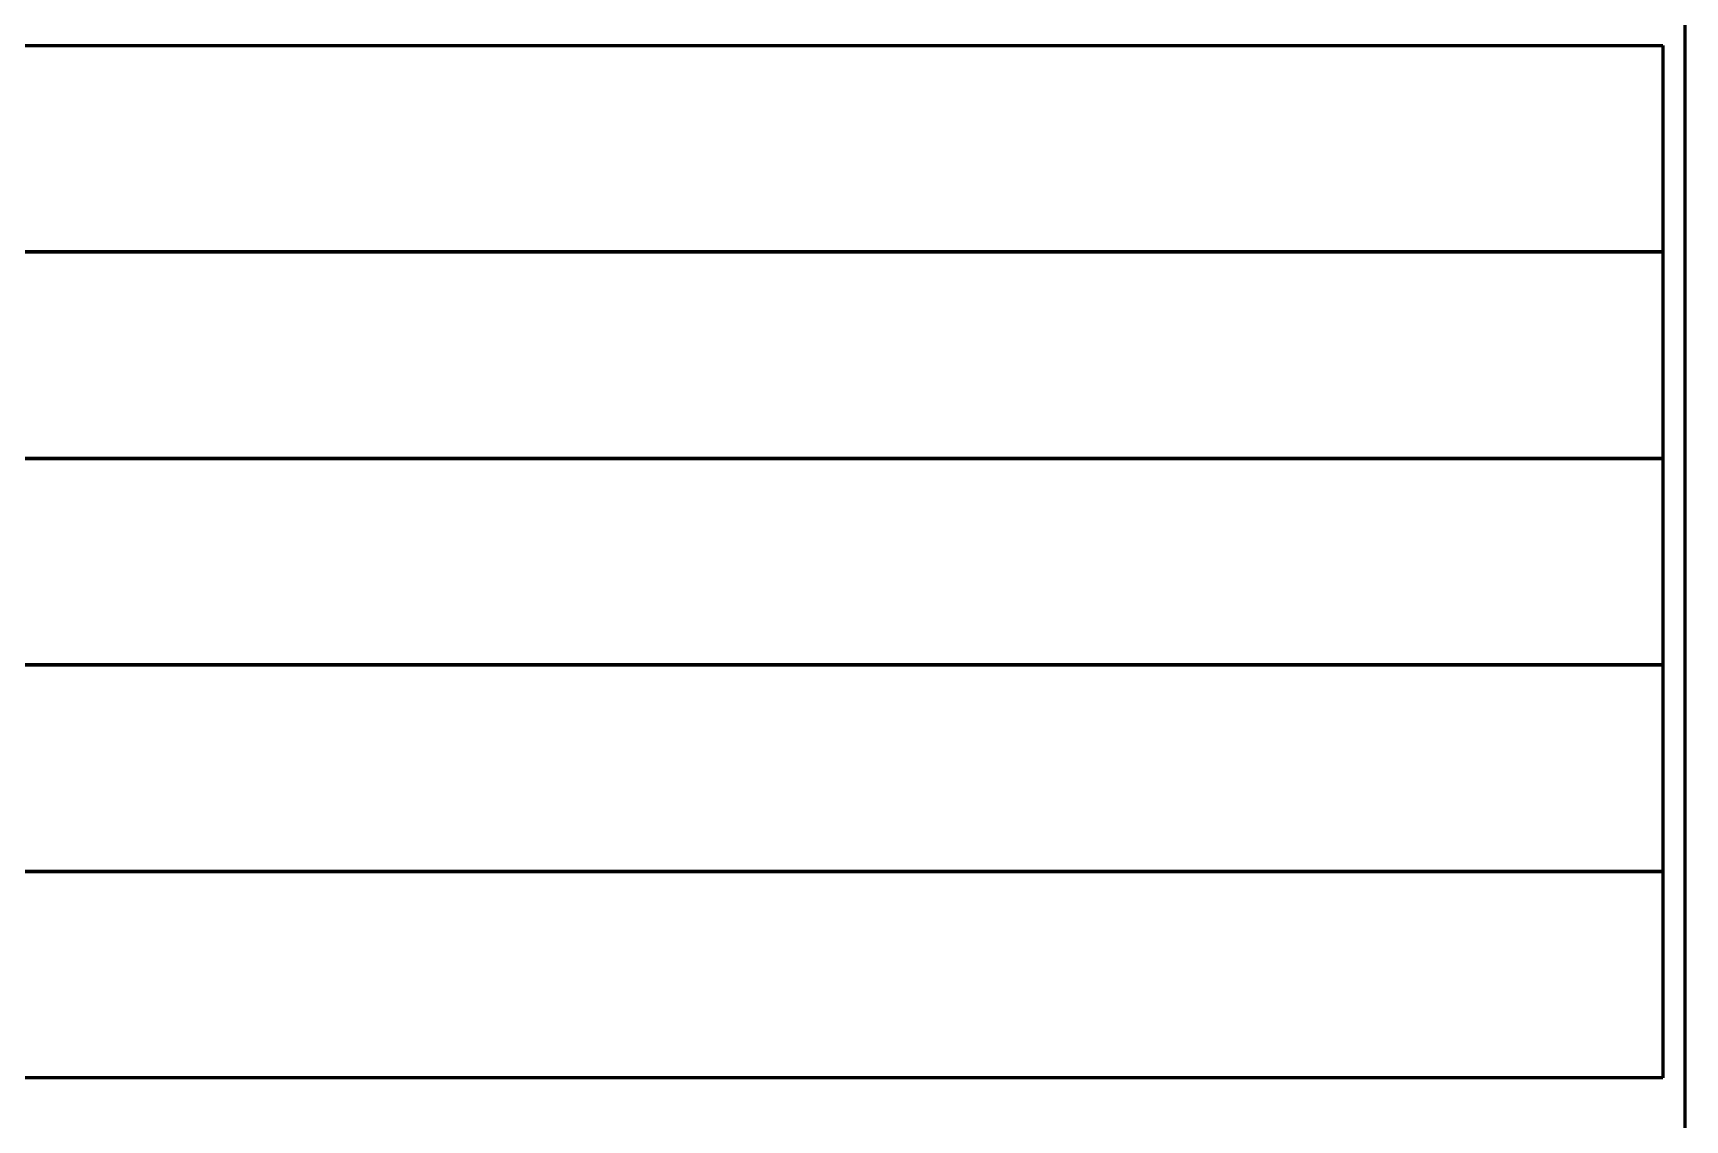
# Model space of a CAD drawing. Extents: x 0 to 297, y 0 to 292.
# Drawn here: x 74.1 to 78.1, y 104.453 to 107.085 of the extents above; entities that cross this region are included whole.
import ezdxf

# ---------------------------------------------------------------- set-up
doc = ezdxf.new("R2010")
doc.units = 0
doc.header["$MEASUREMENT"] = 0
doc.linetypes.add('K5LT_BASIC', pattern=[0])
doc.layers.add('Системный слой', color=7, linetype='Continuous')

# ---------------------------------------------------------------- blocks, each defined once
blk = doc.blocks.new('*U')
at = {"layer": 'Системный слой', "linetype": 'K5LT_BASIC', "lineweight": 60}
for p, q in [((70.5657, 107.0549), (78.0463, 107.0549)), ((78.0463, 107.0549), (78.0463, 106.5549)), ((70.5657, 106.5549), (78.0463, 106.5549)), ((78.0463, 106.5549), (70.5657, 106.5549)), ((78.0463, 106.5549), (78.0463, 106.0549)), ((70.5657, 106.0549), (78.0463, 106.0549)), ((78.0463, 106.0549), (70.5657, 106.0549)), ((78.0463, 106.0549), (78.0463, 105.5549)), ((70.5657, 105.5549), (78.0463, 105.5549)), ((78.0463, 105.5549), (70.5657, 105.5549)), ((78.0463, 105.5549), (78.0463, 105.0549)), ((70.5657, 105.0549), (78.0463, 105.0549)), ((78.0463, 105.0549), (70.5657, 105.0549)), ((78.0463, 105.0549), (78.0463, 104.5549)), ((78.0463, 104.5549), (70.5657, 104.5549))]:
    blk.add_line(p, q, dxfattribs=at)

msp = doc.modelspace()

# ---------------------------------------------------------------- linework, layer by layer
at = {"layer": 'Системный слой', "linetype": 'K5LT_BASIC', "lineweight": 60}
for p in [(78.0996, 113.6064), (78.0996, 107.6658)]:
    msp.add_line(p, (78.0996, 102.1064), dxfattribs=at)

# ---------------------------------------------------------------- block references
at = {"layer": 'Системный слой'}
msp.add_blockref('*U', (0, 0), dxfattribs=at)
msp.add_blockref('*U', (0, 0), dxfattribs=at)
msp.add_blockref('*U', (0, 0), dxfattribs=at)
msp.add_blockref('*U', (0, 0), dxfattribs=at)
msp.add_blockref('*U', (0, 0), dxfattribs=at)
msp.add_blockref('*U', (0, 0), dxfattribs=at)
msp.add_blockref('*U', (0, 0), dxfattribs=at)
msp.add_blockref('*U', (0, 0), dxfattribs=at)
msp.add_blockref('*U', (0, 0), dxfattribs=at)
msp.add_blockref('*U', (0, 0), dxfattribs=at)
msp.add_blockref('*U', (0, 0), dxfattribs=at)
msp.add_blockref('*U', (0, 0), dxfattribs=at)
msp.add_blockref('*U', (0, 0), dxfattribs=at)
msp.add_blockref('*U', (0, 0), dxfattribs=at)
msp.add_blockref('*U', (0, 0), dxfattribs=at)
msp.add_blockref('*U', (0, 0), dxfattribs=at)
msp.add_blockref('*U', (0, 0), dxfattribs=at)
msp.add_blockref('*U', (0, 0), dxfattribs=at)
msp.add_blockref('*U', (0, 0), dxfattribs=at)
msp.add_blockref('*U', (0, 0), dxfattribs=at)
msp.add_blockref('*U', (0, 0), dxfattribs=at)
msp.add_blockref('*U', (0, 0), dxfattribs=at)
msp.add_blockref('*U', (0, 0), dxfattribs=at)
msp.add_blockref('*U', (0, 0), dxfattribs=at)
msp.add_blockref('*U', (0, 0), dxfattribs=at)
msp.add_blockref('*U', (0, 0), dxfattribs=at)
msp.add_blockref('*U', (0, 0), dxfattribs=at)
msp.add_blockref('*U', (0, 0), dxfattribs=at)
msp.add_blockref('*U', (0, 0), dxfattribs=at)
msp.add_blockref('*U', (0, 0), dxfattribs=at)
msp.add_blockref('*U', (0, 0), dxfattribs=at)
msp.add_blockref('*U', (0, 0), dxfattribs=at)
msp.add_blockref('*U', (0, 0), dxfattribs=at)
msp.add_blockref('*U', (0, 0), dxfattribs=at)
msp.add_blockref('*U', (0, 0), dxfattribs=at)
msp.add_blockref('*U', (0, 0), dxfattribs=at)
msp.add_blockref('*U', (0, 0), dxfattribs=at)
msp.add_blockref('*U', (0, 0), dxfattribs=at)
msp.add_blockref('*U', (0, 0), dxfattribs=at)
msp.add_blockref('*U', (0, 0), dxfattribs=at)
msp.add_blockref('*U', (0, 0), dxfattribs=at)
msp.add_blockref('*U', (0, 0), dxfattribs=at)
msp.add_blockref('*U', (0, 0), dxfattribs=at)
msp.add_blockref('*U', (0, 0), dxfattribs=at)
msp.add_blockref('*U', (0, 0), dxfattribs=at)
msp.add_blockref('*U', (0, 0), dxfattribs=at)
msp.add_blockref('*U', (0, 0), dxfattribs=at)
msp.add_blockref('*U', (0, 0), dxfattribs=at)
msp.add_blockref('*U', (0, 0), dxfattribs=at)
msp.add_blockref('*U', (0, 0), dxfattribs=at)
msp.add_blockref('*U', (0, 0), dxfattribs=at)
msp.add_blockref('*U', (0, 0), dxfattribs=at)
msp.add_blockref('*U', (0, 0), dxfattribs=at)
msp.add_blockref('*U', (0, 0), dxfattribs=at)
msp.add_blockref('*U', (0, 0), dxfattribs=at)
msp.add_blockref('*U', (0, 0), dxfattribs=at)
msp.add_blockref('*U', (0, 0), dxfattribs=at)
msp.add_blockref('*U', (0, 0), dxfattribs=at)
msp.add_blockref('*U', (0, 0), dxfattribs=at)
msp.add_blockref('*U', (0, 0), dxfattribs=at)
msp.add_blockref('*U', (0, 0), dxfattribs=at)
msp.add_blockref('*U', (0, 0), dxfattribs=at)
msp.add_blockref('*U', (0, 0), dxfattribs=at)
msp.add_blockref('*U', (0, 0), dxfattribs=at)
msp.add_blockref('*U', (0, 0), dxfattribs=at)
msp.add_blockref('*U', (0, 0), dxfattribs=at)
msp.add_blockref('*U', (0, 0), dxfattribs=at)
msp.add_blockref('*U', (0, 0), dxfattribs=at)
msp.add_blockref('*U', (0, 0), dxfattribs=at)
msp.add_blockref('*U', (0, 0), dxfattribs=at)
msp.add_blockref('*U', (0, 0), dxfattribs=at)
msp.add_blockref('*U', (0, 0), dxfattribs=at)
msp.add_blockref('*U', (0, 0), dxfattribs=at)
msp.add_blockref('*U', (0, 0), dxfattribs=at)
msp.add_blockref('*U', (0, 0), dxfattribs=at)
msp.add_blockref('*U', (0, 0), dxfattribs=at)
msp.add_blockref('*U', (0, 0), dxfattribs=at)
msp.add_blockref('*U', (0, 0), dxfattribs=at)
msp.add_blockref('*U', (0, 0), dxfattribs=at)
msp.add_blockref('*U', (0, 0), dxfattribs=at)
msp.add_blockref('*U', (0, 0), dxfattribs=at)
msp.add_blockref('*U', (0, 0), dxfattribs=at)
msp.add_blockref('*U', (0, 0), dxfattribs=at)
msp.add_blockref('*U', (0, 0), dxfattribs=at)
msp.add_blockref('*U', (0, 0), dxfattribs=at)
msp.add_blockref('*U', (0, 0), dxfattribs=at)
msp.add_blockref('*U', (0, 0), dxfattribs=at)
msp.add_blockref('*U', (0, 0), dxfattribs=at)
msp.add_blockref('*U', (0, 0), dxfattribs=at)
msp.add_blockref('*U', (0, 0), dxfattribs=at)
msp.add_blockref('*U', (0, 0), dxfattribs=at)
msp.add_blockref('*U', (0, 0), dxfattribs=at)
msp.add_blockref('*U', (0, 0), dxfattribs=at)
msp.add_blockref('*U', (0, 0), dxfattribs=at)
msp.add_blockref('*U', (0, 0), dxfattribs=at)
msp.add_blockref('*U', (0, 0), dxfattribs=at)
msp.add_blockref('*U', (0, 0), dxfattribs=at)
msp.add_blockref('*U', (0, 0), dxfattribs=at)
msp.add_blockref('*U', (0, 0), dxfattribs=at)
msp.add_blockref('*U', (0, 0), dxfattribs=at)
msp.add_blockref('*U', (0, 0), dxfattribs=at)
msp.add_blockref('*U', (0, 0), dxfattribs=at)
msp.add_blockref('*U', (0, 0), dxfattribs=at)
msp.add_blockref('*U', (0, 0), dxfattribs=at)
msp.add_blockref('*U', (0, 0), dxfattribs=at)
msp.add_blockref('*U', (0, 0), dxfattribs=at)
msp.add_blockref('*U', (0, 0), dxfattribs=at)
msp.add_blockref('*U', (0, 0), dxfattribs=at)
msp.add_blockref('*U', (0, 0), dxfattribs=at)
msp.add_blockref('*U', (0, 0), dxfattribs=at)
msp.add_blockref('*U', (0, 0), dxfattribs=at)
msp.add_blockref('*U', (0, 0), dxfattribs=at)
msp.add_blockref('*U', (0, 0), dxfattribs=at)
msp.add_blockref('*U', (0, 0), dxfattribs=at)
msp.add_blockref('*U', (0, 0), dxfattribs=at)
msp.add_blockref('*U', (0, 0), dxfattribs=at)
msp.add_blockref('*U', (0, 0), dxfattribs=at)
msp.add_blockref('*U', (0, 0), dxfattribs=at)
msp.add_blockref('*U', (0, 0), dxfattribs=at)
msp.add_blockref('*U', (0, 0), dxfattribs=at)
msp.add_blockref('*U', (0, 0), dxfattribs=at)
msp.add_blockref('*U', (0, 0), dxfattribs=at)
msp.add_blockref('*U', (0, 0), dxfattribs=at)
msp.add_blockref('*U', (0, 0), dxfattribs=at)
msp.add_blockref('*U', (0, 0), dxfattribs=at)
msp.add_blockref('*U', (0, 0), dxfattribs=at)
msp.add_blockref('*U', (0, 0), dxfattribs=at)
msp.add_blockref('*U', (0, 0), dxfattribs=at)
msp.add_blockref('*U', (0, 0), dxfattribs=at)
msp.add_blockref('*U', (0, 0), dxfattribs=at)
msp.add_blockref('*U', (0, 0), dxfattribs=at)
msp.add_blockref('*U', (0, 0), dxfattribs=at)
msp.add_blockref('*U', (0, 0), dxfattribs=at)
msp.add_blockref('*U', (0, 0), dxfattribs=at)
msp.add_blockref('*U', (0, 0), dxfattribs=at)
msp.add_blockref('*U', (0, 0), dxfattribs=at)
msp.add_blockref('*U', (0, 0), dxfattribs=at)
msp.add_blockref('*U', (0, 0), dxfattribs=at)
msp.add_blockref('*U', (0, 0), dxfattribs=at)
msp.add_blockref('*U', (0, 0), dxfattribs=at)
msp.add_blockref('*U', (0, 0), dxfattribs=at)
msp.add_blockref('*U', (0, 0), dxfattribs=at)
msp.add_blockref('*U', (0, 0), dxfattribs=at)
msp.add_blockref('*U', (0, 0), dxfattribs=at)
msp.add_blockref('*U', (0, 0), dxfattribs=at)
msp.add_blockref('*U', (0, 0), dxfattribs=at)
msp.add_blockref('*U', (0, 0), dxfattribs=at)
msp.add_blockref('*U', (0, 0), dxfattribs=at)
msp.add_blockref('*U', (0, 0), dxfattribs=at)
msp.add_blockref('*U', (0, 0), dxfattribs=at)
msp.add_blockref('*U', (0, 0), dxfattribs=at)
msp.add_blockref('*U', (0, 0), dxfattribs=at)
msp.add_blockref('*U', (0, 0), dxfattribs=at)
msp.add_blockref('*U', (0, 0), dxfattribs=at)
msp.add_blockref('*U', (0, 0), dxfattribs=at)
msp.add_blockref('*U', (0, 0), dxfattribs=at)
msp.add_blockref('*U', (0, 0), dxfattribs=at)
msp.add_blockref('*U', (0, 0), dxfattribs=at)
msp.add_blockref('*U', (0, 0), dxfattribs=at)
msp.add_blockref('*U', (0, 0), dxfattribs=at)
msp.add_blockref('*U', (0, 0), dxfattribs=at)
msp.add_blockref('*U', (0, 0), dxfattribs=at)
msp.add_blockref('*U', (0, 0), dxfattribs=at)
msp.add_blockref('*U', (0, 0), dxfattribs=at)
msp.add_blockref('*U', (0, 0), dxfattribs=at)
msp.add_blockref('*U', (0, 0), dxfattribs=at)
msp.add_blockref('*U', (0, 0), dxfattribs=at)
msp.add_blockref('*U', (0, 0), dxfattribs=at)
msp.add_blockref('*U', (0, 0), dxfattribs=at)
msp.add_blockref('*U', (0, 0), dxfattribs=at)
msp.add_blockref('*U', (0, 0), dxfattribs=at)
msp.add_blockref('*U', (0, 0), dxfattribs=at)
msp.add_blockref('*U', (0, 0), dxfattribs=at)
msp.add_blockref('*U', (0, 0), dxfattribs=at)
msp.add_blockref('*U', (0, 0), dxfattribs=at)
msp.add_blockref('*U', (0, 0), dxfattribs=at)
msp.add_blockref('*U', (0, 0), dxfattribs=at)
msp.add_blockref('*U', (0, 0), dxfattribs=at)
msp.add_blockref('*U', (0, 0), dxfattribs=at)
msp.add_blockref('*U', (0, 0), dxfattribs=at)
msp.add_blockref('*U', (0, 0), dxfattribs=at)
msp.add_blockref('*U', (0, 0), dxfattribs=at)
msp.add_blockref('*U', (0, 0), dxfattribs=at)
msp.add_blockref('*U', (0, 0), dxfattribs=at)
msp.add_blockref('*U', (0, 0), dxfattribs=at)
msp.add_blockref('*U', (0, 0), dxfattribs=at)
msp.add_blockref('*U', (0, 0), dxfattribs=at)
msp.add_blockref('*U', (0, 0), dxfattribs=at)
msp.add_blockref('*U', (0, 0), dxfattribs=at)
msp.add_blockref('*U', (0, 0), dxfattribs=at)
msp.add_blockref('*U', (0, 0), dxfattribs=at)
msp.add_blockref('*U', (0, 0), dxfattribs=at)
msp.add_blockref('*U', (0, 0), dxfattribs=at)
msp.add_blockref('*U', (0, 0), dxfattribs=at)
msp.add_blockref('*U', (0, 0), dxfattribs=at)
msp.add_blockref('*U', (0, 0), dxfattribs=at)
msp.add_blockref('*U', (0, 0), dxfattribs=at)
msp.add_blockref('*U', (0, 0), dxfattribs=at)
msp.add_blockref('*U', (0, 0), dxfattribs=at)
msp.add_blockref('*U', (0, 0), dxfattribs=at)
msp.add_blockref('*U', (0, 0), dxfattribs=at)
msp.add_blockref('*U', (0, 0), dxfattribs=at)
msp.add_blockref('*U', (0, 0), dxfattribs=at)
msp.add_blockref('*U', (0, 0), dxfattribs=at)
msp.add_blockref('*U', (0, 0), dxfattribs=at)
msp.add_blockref('*U', (0, 0), dxfattribs=at)
msp.add_blockref('*U', (0, 0), dxfattribs=at)
msp.add_blockref('*U', (0, 0), dxfattribs=at)
msp.add_blockref('*U', (0, 0), dxfattribs=at)
msp.add_blockref('*U', (0, 0), dxfattribs=at)
msp.add_blockref('*U', (0, 0), dxfattribs=at)
msp.add_blockref('*U', (0, 0), dxfattribs=at)
msp.add_blockref('*U', (0, 0), dxfattribs=at)
msp.add_blockref('*U', (0, 0), dxfattribs=at)
msp.add_blockref('*U', (0, 0), dxfattribs=at)
msp.add_blockref('*U', (0, 0), dxfattribs=at)
msp.add_blockref('*U', (0, 0), dxfattribs=at)
msp.add_blockref('*U', (0, 0), dxfattribs=at)
msp.add_blockref('*U', (0, 0), dxfattribs=at)
msp.add_blockref('*U', (0, 0), dxfattribs=at)
msp.add_blockref('*U', (0, 0), dxfattribs=at)
msp.add_blockref('*U', (0, 0), dxfattribs=at)
msp.add_blockref('*U', (0, 0), dxfattribs=at)
msp.add_blockref('*U', (0, 0), dxfattribs=at)
msp.add_blockref('*U', (0, 0), dxfattribs=at)
msp.add_blockref('*U', (0, 0), dxfattribs=at)
msp.add_blockref('*U', (0, 0), dxfattribs=at)
msp.add_blockref('*U', (0, 0), dxfattribs=at)
msp.add_blockref('*U', (0, 0), dxfattribs=at)
msp.add_blockref('*U', (0, 0), dxfattribs=at)
msp.add_blockref('*U', (0, 0), dxfattribs=at)
msp.add_blockref('*U', (0, 0), dxfattribs=at)
msp.add_blockref('*U', (0, 0), dxfattribs=at)
msp.add_blockref('*U', (0, 0), dxfattribs=at)
msp.add_blockref('*U', (0, 0), dxfattribs=at)
msp.add_blockref('*U', (0, 0), dxfattribs=at)
msp.add_blockref('*U', (0, 0), dxfattribs=at)
msp.add_blockref('*U', (0, 0), dxfattribs=at)
msp.add_blockref('*U', (0, 0), dxfattribs=at)
msp.add_blockref('*U', (0, 0), dxfattribs=at)
msp.add_blockref('*U', (0, 0), dxfattribs=at)
msp.add_blockref('*U', (0, 0), dxfattribs=at)
msp.add_blockref('*U', (0, 0), dxfattribs=at)
msp.add_blockref('*U', (0, 0), dxfattribs=at)
msp.add_blockref('*U', (0, 0), dxfattribs=at)
msp.add_blockref('*U', (0, 0), dxfattribs=at)
msp.add_blockref('*U', (0, 0), dxfattribs=at)
msp.add_blockref('*U', (0, 0), dxfattribs=at)
msp.add_blockref('*U', (0, 0), dxfattribs=at)
msp.add_blockref('*U', (0, 0), dxfattribs=at)
msp.add_blockref('*U', (0, 0), dxfattribs=at)
msp.add_blockref('*U', (0, 0), dxfattribs=at)
msp.add_blockref('*U', (0, 0), dxfattribs=at)
msp.add_blockref('*U', (0, 0), dxfattribs=at)
msp.add_blockref('*U', (0, 0), dxfattribs=at)
msp.add_blockref('*U', (0, 0), dxfattribs=at)
msp.add_blockref('*U', (0, 0), dxfattribs=at)
msp.add_blockref('*U', (0, 0), dxfattribs=at)
msp.add_blockref('*U', (0, 0), dxfattribs=at)
msp.add_blockref('*U', (0, 0), dxfattribs=at)
msp.add_blockref('*U', (0, 0), dxfattribs=at)
msp.add_blockref('*U', (0, 0), dxfattribs=at)
msp.add_blockref('*U', (0, 0), dxfattribs=at)
msp.add_blockref('*U', (0, 0), dxfattribs=at)
msp.add_blockref('*U', (0, 0), dxfattribs=at)
msp.add_blockref('*U', (0, 0), dxfattribs=at)
msp.add_blockref('*U', (0, 0), dxfattribs=at)
msp.add_blockref('*U', (0, 0), dxfattribs=at)
msp.add_blockref('*U', (0, 0), dxfattribs=at)
msp.add_blockref('*U', (0, 0), dxfattribs=at)
msp.add_blockref('*U', (0, 0), dxfattribs=at)
msp.add_blockref('*U', (0, 0), dxfattribs=at)
msp.add_blockref('*U', (0, 0), dxfattribs=at)
msp.add_blockref('*U', (0, 0), dxfattribs=at)
msp.add_blockref('*U', (0, 0), dxfattribs=at)
msp.add_blockref('*U', (0, 0), dxfattribs=at)
msp.add_blockref('*U', (0, 0), dxfattribs=at)
msp.add_blockref('*U', (0, 0), dxfattribs=at)
msp.add_blockref('*U', (0, 0), dxfattribs=at)
msp.add_blockref('*U', (0, 0), dxfattribs=at)
msp.add_blockref('*U', (0, 0), dxfattribs=at)
msp.add_blockref('*U', (0, 0), dxfattribs=at)
msp.add_blockref('*U', (0, 0), dxfattribs=at)
msp.add_blockref('*U', (0, 0), dxfattribs=at)
msp.add_blockref('*U', (0, 0), dxfattribs=at)
msp.add_blockref('*U', (0, 0), dxfattribs=at)
msp.add_blockref('*U', (0, 0), dxfattribs=at)
msp.add_blockref('*U', (0, 0), dxfattribs=at)
msp.add_blockref('*U', (0, 0), dxfattribs=at)
msp.add_blockref('*U', (0, 0), dxfattribs=at)
msp.add_blockref('*U', (0, 0), dxfattribs=at)
msp.add_blockref('*U', (0, 0), dxfattribs=at)
msp.add_blockref('*U', (0, 0), dxfattribs=at)
msp.add_blockref('*U', (0, 0), dxfattribs=at)
msp.add_blockref('*U', (0, 0), dxfattribs=at)
msp.add_blockref('*U', (0, 0), dxfattribs=at)
msp.add_blockref('*U', (0, 0), dxfattribs=at)
msp.add_blockref('*U', (0, 0), dxfattribs=at)
msp.add_blockref('*U', (0, 0), dxfattribs=at)
msp.add_blockref('*U', (0, 0), dxfattribs=at)
msp.add_blockref('*U', (0, 0), dxfattribs=at)
msp.add_blockref('*U', (0, 0), dxfattribs=at)
msp.add_blockref('*U', (0, 0), dxfattribs=at)
msp.add_blockref('*U', (0, 0), dxfattribs=at)
msp.add_blockref('*U', (0, 0), dxfattribs=at)

doc.saveas('drawing.dxf')
